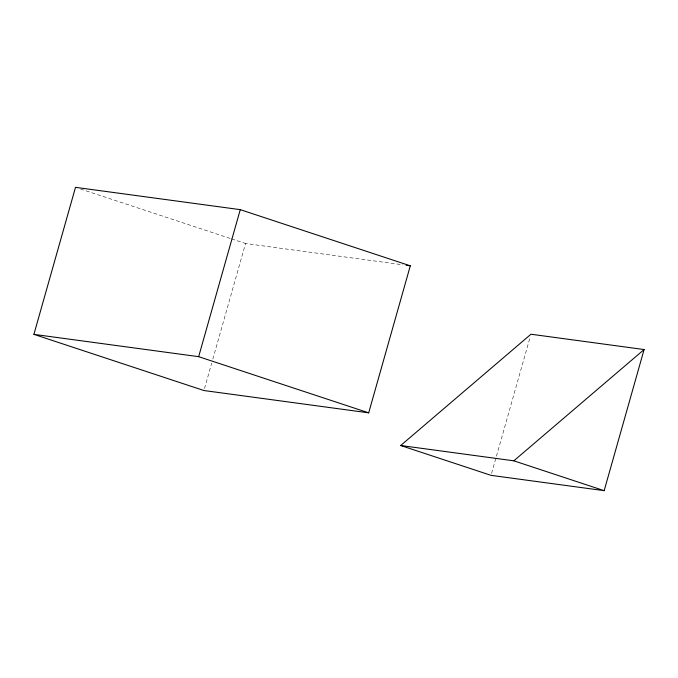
<?xml version="1.0" encoding="UTF-8"?>
<svg xmlns="http://www.w3.org/2000/svg" width="678" height="678" viewBox="0 0 678 678"><rect width="100%" height="100%" fill="white"/><g stroke="black" fill="none" stroke-linecap="round" stroke-linejoin="round"><path stroke-width="0.51" stroke-dasharray="3.39 2.54" d="M204.519 388.502L211.689 363.154M212.833 359.094L245.546 243.504L402.952 264.818M491.601 473.312L530.094 337.271M80.504 188.993L230.537 238.546M231.545 238.876L245.546 243.504"/><path stroke-width="1.02" d="M33.9 334.364L75.504 187.34L240.258 209.646L410.3 265.81L368.696 412.843L203.942 390.528L33.9 334.364L198.654 356.67L368.696 412.843M198.654 356.67L240.258 209.646M604.166 490.66L644.1 349.543L530.959 334.22L400.69 445.505L491.025 475.346L604.166 490.66L513.831 460.82L400.69 445.505M513.831 460.82L644.1 349.543M406.105 265.242L410.3 265.81"/></g></svg>
